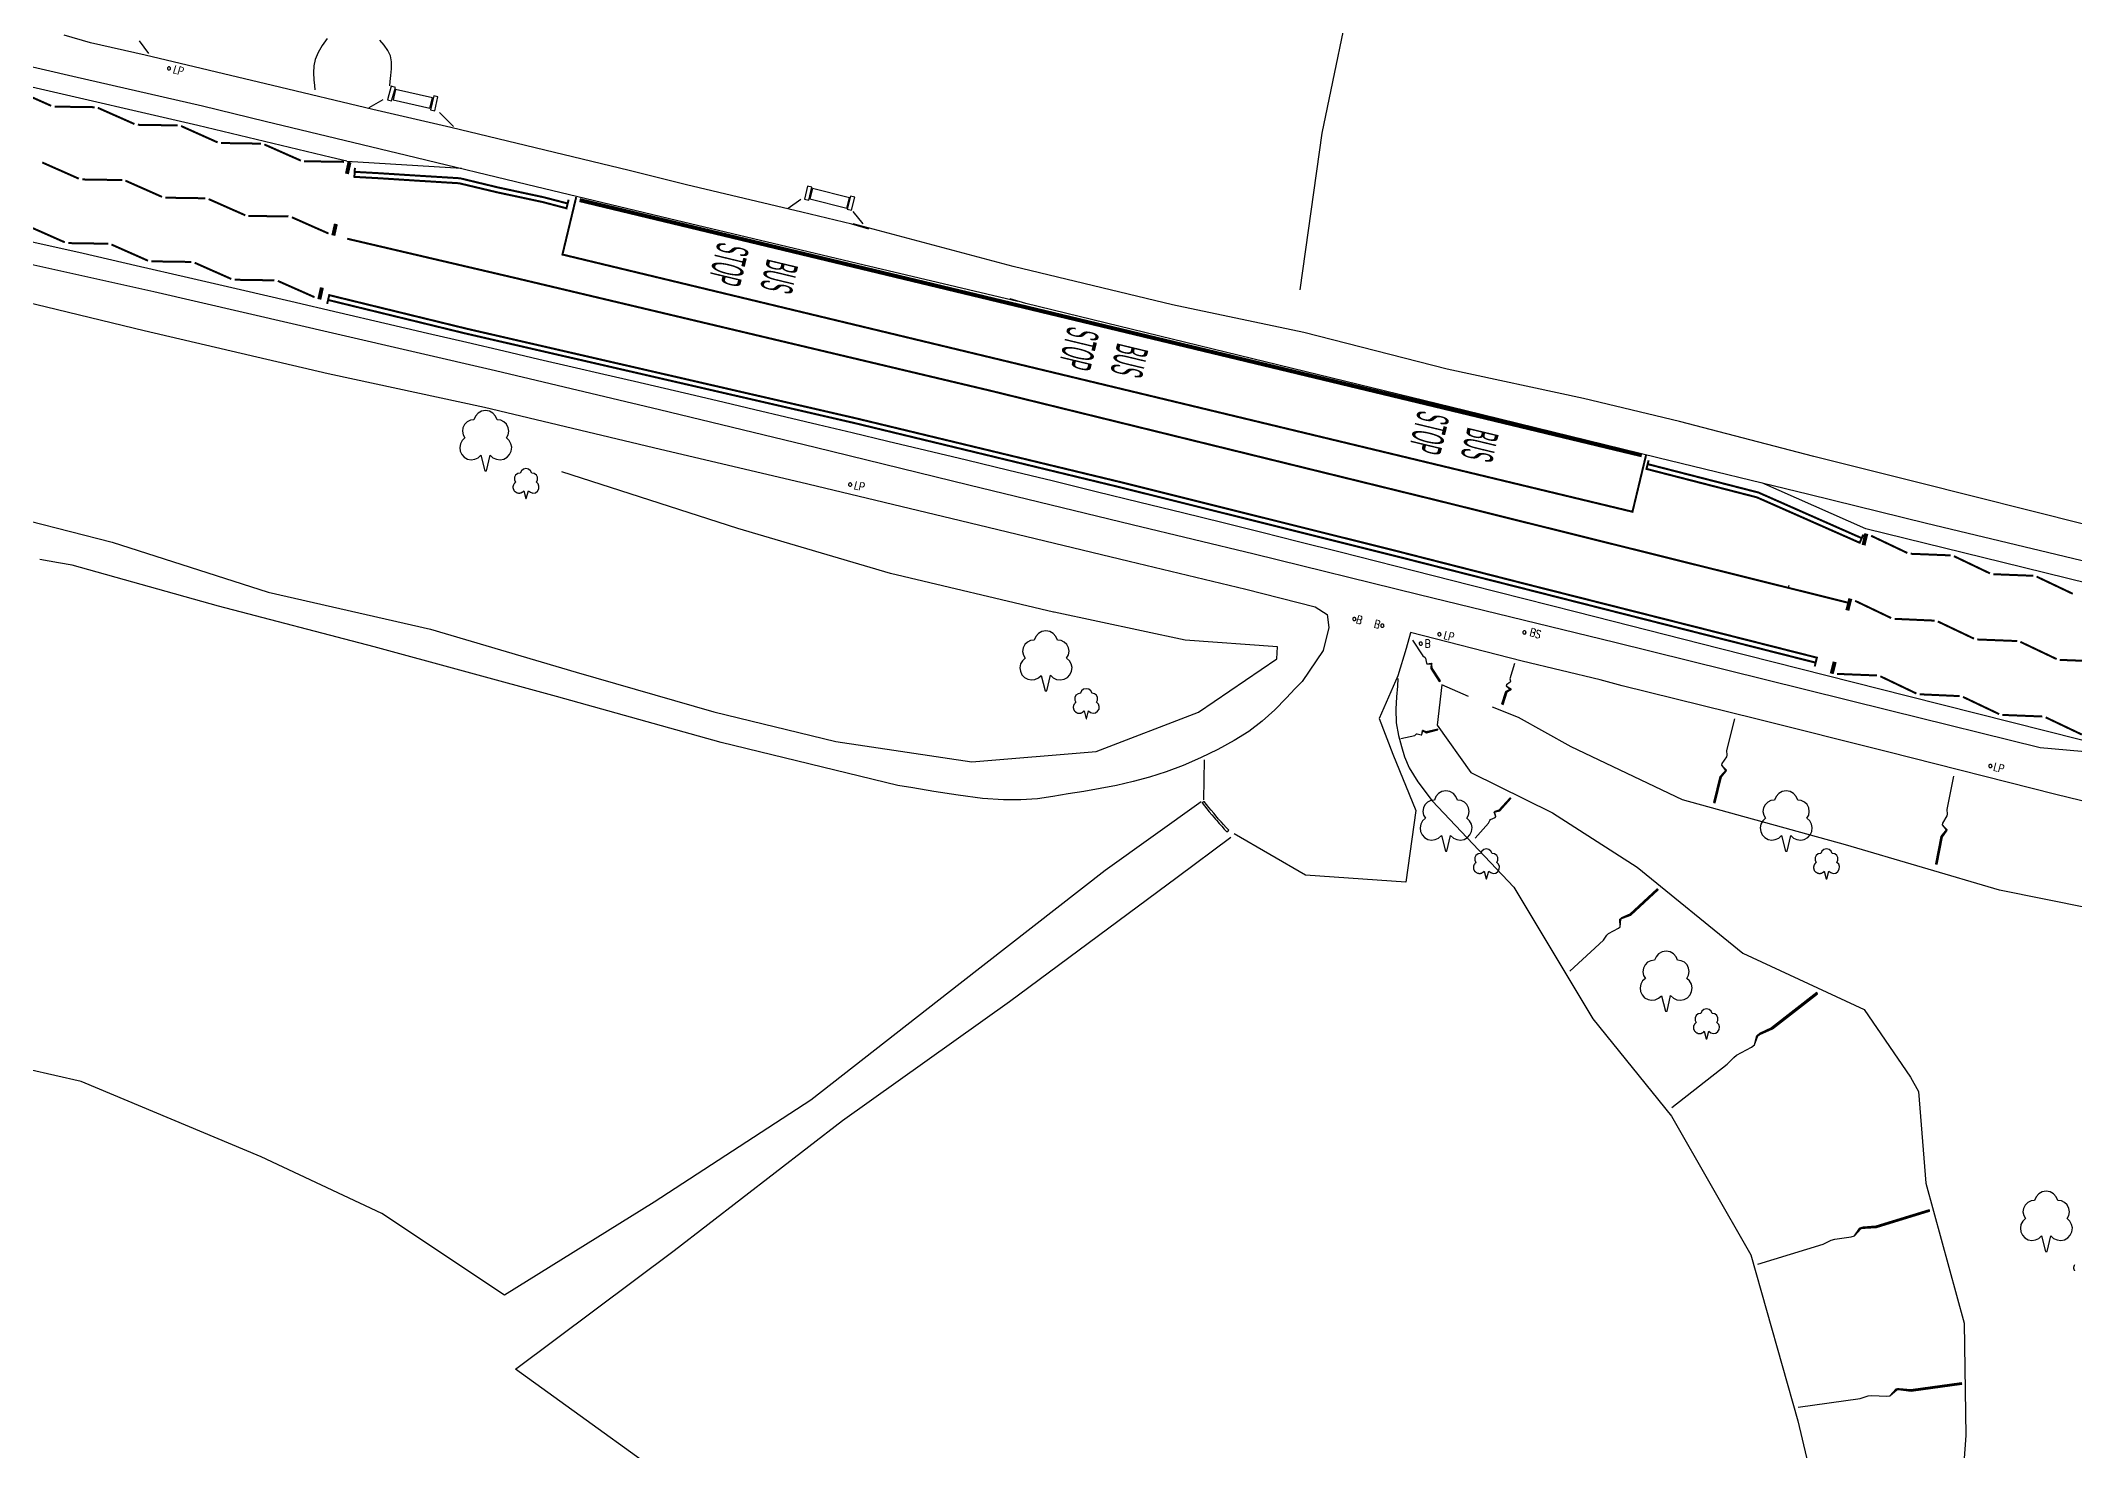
# Model space of a CAD drawing. Extents: x 427500 to 429848, y 434500 to 436505.
# Drawn here: x 429103.9 to 429205.6, y 435414.5 to 435484.9 of the extents above; entities that cross this region are included whole.
import ezdxf
from ezdxf.enums import TextEntityAlignment as Align

# ---------------------------------------------------------------- set-up
doc = ezdxf.new("R2010")
doc.units = 0
for name, pattern in [('1004', [6, 4, -2]), ('10181', [100, 100, 0]), ('1025', [2, 1, -1]), ('10251', [100, 100, 0]), ('KLZigZag', [100, 100, 0]), ('Zig Zag Blip', [100, 100, 0])]:
    doc.linetypes.add(name, pattern=pattern)
doc.layers.get('0').update_dxf_attribs({"color": 222})
for name, color, linetype in [('KTS_LINES', 7, 'Continuous'), ('KTS_LINES_YEL', 40, 'Continuous'), ('LPTIP_Ex_Base', 8, 'Continuous'), ('PRO-MARKINGS', 7, 'Continuous'), ('PROPOSED', 1, 'Continuous')]:
    doc.layers.add(name, color=color, linetype=linetype)
doc.layers.add('KTS_LINES_BLK', color=7, linetype='Continuous', true_color=0x000000)
doc.styles.get("Standard").update_dxf_attribs({"font": 'romans.shx'})
doc.styles.add('Yellow 1.6m Text Normal', font='RDMARKP.shx', dxfattribs={"height": 1.6})

# ---------------------------------------------------------------- blocks, each defined once
blk = doc.blocks.new('CIRCL')
at = {"color": 0, "linetype": 'ByBlock', "flags": 128}
for points in [[(0.5, 0), (0.475, 0.154), (0.404, 0.293), (0.293, 0.404), (0.154, 0.475), (0, 0.5), (-0.154, 0.475), (-0.293, 0.404), (-0.404, 0.293), (-0.475, 0.154), (-0.5, 0), (-0.475, -0.154), (-0.404, -0.293), (-0.293, -0.404), (-0.154, -0.475), (0, -0.5), (0.154, -0.475), (0.293, -0.404), (0.404, -0.293), (0.475, -0.154)], [(0.5, 0), (0.475, -0.154)]]:
    blk.add_lwpolyline(points, dxfattribs=at)
blk = doc.blocks.new('MH_BANK_L')
at = {"color": 0, "linetype": 'ByBlock', "flags": 128}
for points in [[(-0.19, 0.02005), (-0.5, 0.02005)], [(-0.5, 0.02005), (-0.5, 0.00005)], [(-0.5, 0.01905), (-0.19, 0.01905)], [(-0.5, 0.01795), (-0.19, 0.01795)], [(-0.5, 0.01695), (-0.19, 0.01695)], [(-0.5, 0.01595), (-0.19, 0.01595)], [(-0.5, 0.01495), (-0.19, 0.01495)], [(-0.5, 0.01395), (-0.19, 0.01395)], [(-0.5, 0.01305), (-0.19, 0.01305)], [(-0.5, 0.01205), (-0.19, 0.01205)], [(-0.5, 0.01105), (-0.19, 0.01105)], [(-0.5, 0.01005), (-0.19, 0.01005)], [(-0.5, 0.00905), (-0.19, 0.00905)], [(-0.5, 0.00805), (-0.19, 0.00805)], [(-0.5, 0.00695), (-0.19, 0.00695)], [(-0.5, 0.00595), (-0.19, 0.00595)], [(-0.5, 0.00495), (-0.19, 0.00495)], [(-0.5, 0.00405), (-0.19, 0.00405)], [(-0.5, 0.00295), (-0.19, 0.00295)], [(-0.5, 0.00195), (-0.19, 0.00195)], [(-0.5, 0.00105), (-0.19, 0.00105)], [(-0.5, 0.00005), (-0.19, 0.00005)], [(-0.19, 0.00005), (-0.19, 0.02005)], [(-0.1, -0.04005), (-0.19, 0.02005)], [(-0.19, 0.01905), (-0.101, -0.03995)], [(-0.19, 0.01795), (-0.102, -0.04005)], [(-0.19, 0.01695), (-0.1031, -0.03995)], [(-0.19, 0.01595), (-0.1042, -0.04005)], [(-0.19, 0.01495), (-0.1052, -0.03995)], [(-0.19, 0.01395), (-0.1062, -0.03995)], [(-0.19, 0.01305), (-0.1072, -0.03995)], [(-0.19, 0.01205), (-0.108, -0.03995)], [(-0.19, 0.01105), (-0.109, -0.03995)], [(-0.19, 0.01005), (-0.11, -0.04005)], [(-0.19, 0.00905), (-0.1112, -0.03995)], [(-0.19, 0.00805), (-0.19, 0.00695)], [(-0.19, 0.00805), (-0.1124, -0.04005)], [(-0.19, 0.00695), (-0.1135, -0.03995)], [(-0.19, 0.00595), (-0.1144, -0.03995)], [(-0.19, 0.00495), (-0.1154, -0.03995)], [(-0.19, 0.00405), (-0.1163, -0.03995)], [(-0.19, 0.00295), (-0.1173, -0.03995)], [(-0.19, 0.00195), (-0.1183, -0.03995)], [(-0.19, 0.00105), (-0.1191, -0.04005)], [(-0.19, 0.00005), (-0.12, -0.04005)], [(-0.0601, 0.04005), (-0.11, -0.04005)], [(-0.0601, 0.04005), (-0.109, -0.03995)], [(-0.0601, 0.04005), (-0.108, -0.03995)], [(-0.0601, 0.04005), (-0.1072, -0.03995)], [(-0.0601, 0.04005), (-0.1062, -0.03995)], [(-0.0601, 0.04005), (-0.1058, -0.03085)], [(-0.0601, 0.04005), (-0.1055, -0.03155)], [(-0.0601, 0.04005), (-0.1052, -0.03995)], [(-0.0601, 0.04005), (-0.1042, -0.04005)], [(-0.0601, 0.04005), (-0.1031, -0.03995)], [(-0.0601, 0.04005), (-0.102, -0.04005)], [(-0.0601, 0.04005), (-0.101, -0.03995)], [(-0.0601, 0.04005), (-0.1, -0.04005)], [(-0.0601, 0.04005), (-0.1, -0.04005)], [(-0.04, 0.04005), (-0.0601, 0.04005)], [(0.05, 0.00005), (-0.04, 0.04005)], [(0.07, 0.00005), (0.05, 0.00005)], [(0.12, 0.02005), (0.07, 0.00005)], [(0.5, 0.02005), (0.12, 0.02005)], [(-0.1, -0.04005), (-0.12, -0.04005)], [(-0.1058, -0.03085), (-0.1137, -0.03085)], [(-0.1055, -0.03155), (-0.1127, -0.03155)], [(-0.1059, -0.03225), (-0.1116, -0.03225)], [(-0.1065, -0.03295), (-0.1105, -0.03295)], [(-0.107, -0.03375), (-0.1094, -0.03375)], [(-0.1075, -0.03445), (-0.1083, -0.03445)], [(-0.1055, -0.03155), (-0.1077, -0.03485)]]:
    blk.add_lwpolyline(points, dxfattribs=at)

msp = doc.modelspace()

# ---------------------------------------------------------------- linework, layer by layer
at = {"layer": 'KTS_LINES', "linetype": 'KLZigZag', "const_width": 0.1, "flags": 128}
for points in [[(429102.62, 435482.5), (429104.45, 435481.69)], [(429104.62, 435481.65), (429106.62, 435481.62)], [(429106.78, 435481.59), (429108.61, 435480.78)], [(429108.78, 435480.74), (429110.77, 435480.71)], [(429110.94, 435480.68), (429112.77, 435479.86)], [(429112.93, 435479.83), (429114.93, 435479.8)], [(429115.1, 435479.76), (429116.93, 435478.95)], [(429104, 435478.86), (429105.83, 435478.05)], [(429117.09, 435478.92), (429119.09, 435478.89)], [(429106, 435478.01), (429108, 435477.98)], [(429108.16, 435477.95), (429109.99, 435477.14)], [(429110.16, 435477.1), (429112.15, 435477.07)], [(429112.32, 435477.03), (429114.15, 435476.22)], [(429103.3, 435475.68), (429105.13, 435474.87)], [(429114.31, 435476.19), (429116.31, 435476.16)], [(429116.48, 435476.12), (429118.31, 435475.31)], [(429105.3, 435474.83), (429107.3, 435474.8)], [(429107.46, 435474.76), (429109.29, 435473.95)], [(429109.46, 435473.92), (429111.46, 435473.89)], [(429111.62, 435473.85), (429113.45, 435473.04)], [(429113.62, 435473), (429115.61, 435472.97)], [(429115.78, 435472.94), (429117.61, 435472.13)], [(429197.22, 435459.35), (429195.41, 435460.21)], [(429199.38, 435459.23), (429197.39, 435459.31)], [(429201.35, 435458.33), (429199.55, 435459.19)], [(429203.52, 435458.21), (429201.52, 435458.29)], [(429205.49, 435457.31), (429203.68, 435458.17)], [(429196.41, 435456.1), (429194.61, 435456.96)], [(429198.58, 435455.97), (429196.58, 435456.06)], [(429200.55, 435455.07), (429198.74, 435455.93)], [(429202.71, 435454.95), (429200.71, 435455.03)], [(429204.68, 435454.05), (429202.87, 435454.91)], [(429206.84, 435453.93), (429204.84, 435454.01)], [(429195.7, 435453.23), (429193.71, 435453.31)], [(429197.67, 435452.33), (429195.87, 435453.19)], [(429199.84, 435452.2), (429197.84, 435452.29)], [(429201.81, 435451.3), (429200, 435452.16)], [(429203.97, 435451.18), (429201.97, 435451.26)], [(429205.94, 435450.28), (429204.13, 435451.14)]]:
    msp.add_lwpolyline(points, dxfattribs=at)
at = {"layer": 'KTS_LINES', "linetype": 'Zig Zag Blip', "const_width": 0.2, "flags": 128}
for points in [[(429118.55, 435475.21), (429118.68, 435475.79)], [(429117.85, 435472.02), (429117.98, 435472.61)], [(429195.17, 435460.32), (429195.03, 435459.74)], [(429194.37, 435457.07), (429194.22, 435456.48)], [(429193.44, 435453.32), (429193.59, 435453.91)]]:
    msp.add_lwpolyline(points, dxfattribs=at)
at = {"layer": 'KTS_LINES_BLK', "linetype": 'Zig Zag Blip', "const_width": 0.2, "flags": 128}
msp.add_lwpolyline([(429119.36, 435478.88), (429119.23, 435478.29)], dxfattribs=at)
at = {"layer": 'KTS_LINES_YEL', "linetype": '10181', "const_width": 0.1, "flags": 128}
for points in [[(429119.63, 435478.59), (429119.6, 435478.09)], [(429130.26, 435476.81), (429129.07, 435477.12), (429126.79, 435477.61), (429124.88, 435478.07), (429122.75, 435478.2), (429120.88, 435478.32), (429119.62, 435478.39)], [(429130.2, 435476.57), (429129.02, 435476.88), (429126.73, 435477.37), (429124.84, 435477.82), (429122.73, 435477.95), (429120.86, 435478.07), (429119.6, 435478.14)], [(429130.31, 435477), (429130.19, 435476.52)], [(429118.24, 435471.79), (429118.36, 435472.28)], [(429118.29, 435471.99), (429125.14, 435470.32), (429144.6, 435465.84), (429157.88, 435462.63), (429171.74, 435459.17), (429178.17, 435457.54), (429187.94, 435455.06), (429192.64, 435453.87)], [(429118.35, 435472.23), (429125.19, 435470.56), (429144.66, 435466.08), (429157.94, 435462.88), (429171.8, 435459.42), (429178.23, 435457.78), (429188, 435455.31), (429192.7, 435454.12)], [(429184.29, 435463.98), (429184.17, 435463.5)], [(429194.84, 435459.86), (429189.7, 435462.13), (429184.18, 435463.55)], [(429194.94, 435460.09), (429189.78, 435462.37), (429184.24, 435463.79)], [(429195.02, 435460.27), (429194.82, 435459.82)], [(429192.59, 435453.68), (429192.71, 435454.17)]]:
    msp.add_lwpolyline(points, dxfattribs=at)
at = {"layer": 'KTS_LINES_YEL', "linetype": '1025', "const_width": 0.1, "flags": 128}
for points in [[(429130.69, 435477.13), (429129.99, 435474.21)], [(429183.48, 435461.41), (429130, 435474.26)], [(429184.17, 435464.28), (429183.47, 435461.36)]]:
    msp.add_lwpolyline(points, dxfattribs=at)
at = {"layer": 'KTS_LINES_YEL', "linetype": '10251', "const_width": 0.2, "flags": 128}
msp.add_lwpolyline([(429183.95, 435464.23), (429130.86, 435476.98)], dxfattribs=at)
at = {"layer": 'LPTIP_Ex_Base', "color": 251, "true_color": 0x636466, "flags": 128}
for points in [[(429166.88, 435472.5), (429167.98, 435480.33), (429169.65, 435488.43), (429171.1, 435494.04), (429172.58, 435500.95), (429171.68, 435503.2)], [(429145.32, 435475.52), (429144.46, 435475.78), (429141.97, 435476.37), (429136.21, 435477.74), (429133.33, 435478.45), (429124.43, 435480.61), (429120.52, 435481.5), (429115.51, 435482.7), (429109.14, 435484.22), (429106.41, 435484.84), (429105.09, 435485.22)], [(429108.84, 435484.93), (429109.32, 435484.3)], [(429118.24, 435485.06), (429118, 435484.71), (429117.8, 435484.35), (429117.65, 435484.01), (429117.57, 435483.68), (429117.56, 435483.33), (429117.58, 435482.99), (429117.61, 435482.7), (429117.62, 435482.49)], [(429121.37, 435482.69), (429121.39, 435482.9), (429121.43, 435483.2), (429121.46, 435483.54), (429121.46, 435483.89), (429121.4, 435484.19), (429121.28, 435484.46), (429121.1, 435484.72), (429120.88, 435484.97)], [(429100.5, 435484.33), (429101.42, 435484.12), (429105.53, 435483.17), (429112.01, 435481.69), (429115.14, 435480.93), (429122.21, 435479.23), (429128.69, 435477.66), (429135.7, 435475.98), (429144.73, 435473.83), (429152.77, 435471.93)], [(429120.34, 435481.6), (429121.04, 435482.01)], [(429124.55, 435480.66), (429123.86, 435481.36)], [(429141.28, 435476.57), (429141.92, 435477.03)], [(429144.51, 435476.41), (429145.02, 435475.79)], [(429206.16, 435460.76), (429197.68, 435462.88), (429192.55, 435464.17), (429185.84, 435465.92), (429181.03, 435467.06), (429174.22, 435468.54), (429167.05, 435470.37), (429160.49, 435471.75), (429152.53, 435473.66), (429144.53, 435475.8)], [(429099.46, 435474.7), (429099.94, 435474.59), (429101.94, 435474.11), (429109.58, 435472.41), (429118.72, 435470.3), (429126.65, 435468.47), (429134.86, 435466.52), (429142.64, 435464.63), (429150.31, 435462.76), (429158.48, 435460.78), (429164.57, 435459.31), (429172.82, 435457.27), (429182.6, 435454.89), (429190.06, 435453.04), (429196.31, 435451.49), (429203.85, 435449.63), (429209.31, 435449.15), (429211.5, 435448.6), (429212.42, 435448.37)], [(429099.32, 435472.83), (429109.09, 435470.47), (429118.3, 435468.32), (429126.11, 435466.63), (429134.56, 435464.62), (429142.27, 435462.81), (429149.9, 435460.98), (429158.32, 435458.94), (429164.16, 435457.54), (429167.63, 435456.66)], [(429214.48, 435456.86), (429213.59, 435457.08), (429211.11, 435457.68), (429206.3, 435458.87), (429198.17, 435460.82), (429192.3, 435462.27), (429184.75, 435464.11), (429175.1, 435466.47), (429153.16, 435471.82), (429152.38, 435472.04)], [(429103.34, 435460.95), (429107.5, 435459.89), (429115.29, 435457.39), (429123.41, 435455.55), (429130.69, 435453.4), (429137.56, 435451.41), (429143.67, 435449.94), (429150.46, 435448.91), (429156.68, 435449.43), (429161.79, 435451.4), (429165.71, 435454.06), (429165.74, 435454.66), (429161.13, 435455), (429154.58, 435456.39), (429154.55, 435456.4), (429146.39, 435458.33), (429138.76, 435460.57), (429138.76, 435460.58), (429129.97, 435463.41)], [(429167.63, 435456.66), (429168.22, 435456.27), (429168.31, 435455.63), (429168.03, 435454.47), (429166.97, 435452.93), (429166.63, 435452.58), (429166.17, 435452.09), (429165.6, 435451.52), (429164.97, 435450.94), (429164.3, 435450.43), (429163.57, 435449.98), (429162.75, 435449.54), (429161.89, 435449.12), (429161.02, 435448.74), (429160.17, 435448.42), (429159.34, 435448.15), (429158.52, 435447.93), (429157.7, 435447.74), (429156.88, 435447.59), (429156.06, 435447.44), (429155.27, 435447.31), (429154.51, 435447.18), (429153.74, 435447.07), (429152.92, 435447.01), (429152.04, 435447.01), (429150.99, 435447.09), (429149.78, 435447.25), (429148.57, 435447.44), (429147.51, 435447.62), (429146.76, 435447.74), (429137.94, 435449.89), (429129.7, 435452.18), (429120.59, 435454.66), (429112.81, 435456.69), (429105.5, 435458.74), (429104.82, 435458.86), (429103.89, 435459.03)], [(429191.29, 435457.73), (429191.26, 435457.63), (429191.26, 435457.63)], [(429223.95, 435439.7), (429223.64, 435442.13), (429223.32, 435442.69), (429220.86, 435443.25), (429210.88, 435445.77), (429204.64, 435447.29), (429196.22, 435449.41), (429189.65, 435451.06), (429182.97, 435452.72), (429181.86, 435453.01), (429177.97, 435453.95), (429172.39, 435455.37), (429172.38, 435455.36), (429172.17, 435454.58), (429171.75, 435453.21), (429170.82, 435451.08), (429171.5, 435449.3), (429172.66, 435446.49), (429172.16, 435442.91), (429167.14, 435443.25), (429163.57, 435445.32)], [(429171.76, 435453.08), (429171.74, 435452.7), (429171.69, 435452.16), (429171.65, 435451.54), (429171.67, 435450.87), (429171.78, 435450.23), (429171.93, 435449.68), (429172.08, 435449.17), (429172.32, 435448.61), (429172.76, 435447.91), (429173.47, 435446.97), (429177.55, 435442.65), (429181.5, 435436.08), (429185.44, 435431.22), (429189.39, 435424.29), (429191.75, 435416), (429193.55, 435408.39), (429194.34, 435401.23), (429194.93, 435394.04), (429193.54, 435386.74), (429190.79, 435378.3)], [(429175.28, 435452.18), (429173.96, 435452.76), (429173.72, 435450.74), (429175.4, 435448.39), (429179.48, 435446.37), (429183.71, 435443.66), (429189, 435439.36), (429195.06, 435436.55), (429197.38, 435433.17), (429197.77, 435432.44), (429198.14, 435427.86), (429200.06, 435420.87), (429200.14, 435415.26), (429199.63, 435408.22)], [(429205.92, 435410.43), (429208.55, 435418.47), (429212.74, 435425.96), (429214.55, 435429.9), (429215.93, 435433.7), (429218.94, 435438.76), (429216.29, 435440.5), (429210.67, 435440.72), (429201.83, 435442.51), (429194.13, 435444.77), (429185.99, 435447.02), (429180.42, 435449.67), (429177.79, 435451.13), (429176.48, 435451.64)], [(429162.07, 435449.02), (429162.05, 435447.01)], [(429161.92, 435446.91), (429157.12, 435443.48), (429149.88, 435437.84), (429142.42, 435432.01), (429134.58, 435426.92), (429127.1, 435422.27), (429120.97, 435426.35), (429114.95, 435429.19), (429105.95, 435432.95), (429098.04, 435434.74), (429095.01, 435441.15), (429092.14, 435447.31), (429091.37, 435448.73), (429090.11, 435448.04), (429091.42, 435444.12), (429093.55, 435440.78), (429096.37, 435435.62), (429090.41, 435433.2), (429085.88, 435428.09), (429084.34, 435417.94), (429082.62, 435406.03)], [(429137.53, 435411.45), (429127.65, 435418.57), (429135.59, 435424.5), (429144, 435431), (429152.35, 435436.95), (429160.72, 435443.15), (429163.41, 435445.16)]]:
    msp.add_lwpolyline(points, dxfattribs=at)
for points in [[(429121.25, 435481.99), (429121.46, 435481.93), (429121.65, 435482.61), (429121.44, 435482.67)], [(429123.38, 435481.57), (429123.5, 435482.08), (429121.66, 435482.51), (429121.54, 435481.99)], [(429123.78, 435482.14), (429123.57, 435482.19), (429123.41, 435481.49), (429123.63, 435481.44)], [(429142.1, 435477.03), (429142.32, 435476.98), (429142.47, 435477.62), (429142.25, 435477.67)], [(429144.22, 435476.58), (429144.35, 435477.1), (429142.5, 435477.56), (429142.37, 435477.04)], [(429144.61, 435477.12), (429144.4, 435477.17), (429144.23, 435476.52), (429144.45, 435476.47)], [(429161.98, 435446.87), (429162.1, 435446.72), (429162.21, 435446.57), (429162.33, 435446.42), (429162.45, 435446.27), (429162.58, 435446.13), (429162.64, 435446.05), (429162.7, 435445.98), (429162.83, 435445.84), (429162.95, 435445.7), (429163.08, 435445.56), (429163.21, 435445.42), (429163.3, 435445.5), (429163.17, 435445.64), (429163.04, 435445.78), (429162.92, 435445.92), (429162.79, 435446.06), (429162.73, 435446.13), (429162.67, 435446.21), (429162.55, 435446.35), (429162.43, 435446.5), (429162.31, 435446.64), (429162.19, 435446.79), (429162.07, 435446.94)]]:
    msp.add_lwpolyline(points, close=True, dxfattribs=at)
at = {"layer": 'LPTIP_Ex_Base', "color": 251, "true_color": 0x636466}
for points in [[(429125.13, 435465.1), (429124.99, 435464.97), (429124.9, 435464.81), (429124.87, 435464.62), (429124.89, 435464.44), (429124.97, 435464.27), (429125.09, 435464.13), (429125.26, 435464.04), (429125.44, 435464.01), (429125.62, 435464.03), (429125.79, 435464.11), (429125.93, 435464.23), (429125.93, 435464.23), (429126.13, 435463.46), (429126.21, 435463.46), (429126.39, 435464.24), (429126.39, 435464.24), (429126.53, 435464.11), (429126.7, 435464.03), (429126.89, 435464.01), (429127.07, 435464.04), (429127.24, 435464.13), (429127.36, 435464.27), (429127.44, 435464.44), (429127.47, 435464.63), (429127.43, 435464.81), (429127.34, 435464.97), (429127.2, 435465.1), (429127.29, 435465.26), (429127.32, 435465.44), (429127.29, 435465.61), (429127.21, 435465.78), (429127.08, 435465.9), (429126.92, 435465.98), (429126.74, 435466), (429126.74, 435466), (429126.66, 435466.18), (429126.53, 435466.33), (429126.36, 435466.43), (429126.16, 435466.46), (429125.96, 435466.43), (429125.79, 435466.33), (429125.66, 435466.18), (429125.58, 435466), (429125.4, 435465.98), (429125.24, 435465.9), (429125.11, 435465.77), (429125.03, 435465.61), (429125, 435465.43), (429125.04, 435465.25), (429125.13, 435465.1)], [(429127.66, 435462.89), (429127.65, 435462.88), (429127.63, 435462.86), (429127.62, 435462.85), (429127.61, 435462.84), (429127.6, 435462.82), (429127.59, 435462.81), (429127.58, 435462.79), (429127.57, 435462.78), (429127.56, 435462.76), (429127.55, 435462.74), (429127.54, 435462.72), (429127.54, 435462.71), (429127.54, 435462.69), (429127.53, 435462.67), (429127.53, 435462.65), (429127.53, 435462.63), (429127.53, 435462.61), (429127.54, 435462.59), (429127.54, 435462.58), (429127.54, 435462.56), (429127.55, 435462.54), (429127.56, 435462.52), (429127.57, 435462.51), (429127.57, 435462.49), (429127.58, 435462.47), (429127.59, 435462.46), (429127.61, 435462.44), (429127.62, 435462.43), (429127.63, 435462.42), (429127.65, 435462.41), (429127.66, 435462.4), (429127.68, 435462.39), (429127.69, 435462.38), (429127.71, 435462.37), (429127.73, 435462.36), (429127.75, 435462.35), (429127.76, 435462.35), (429127.78, 435462.35), (429127.8, 435462.34), (429127.82, 435462.34), (429127.84, 435462.34), (429127.86, 435462.34), (429127.88, 435462.34), (429127.89, 435462.35), (429127.91, 435462.35), (429127.93, 435462.36), (429127.95, 435462.36), (429127.96, 435462.37), (429127.98, 435462.38), (429128, 435462.39), (429128.01, 435462.4), (429128.03, 435462.41), (429128.04, 435462.43), (429128.05, 435462.44), (429128.07, 435462.46), (429128.07, 435462.46), (429128.17, 435462.07), (429128.19, 435462.07), (429128.3, 435462.46), (429128.3, 435462.46), (429128.4, 435462.38), (429128.52, 435462.34), (429128.65, 435462.36), (429128.75, 435462.44), (429128.82, 435462.55), (429128.83, 435462.68), (429128.79, 435462.8), (429128.7, 435462.89), (429128.75, 435463), (429128.75, 435463.13), (429128.7, 435463.24), (429128.59, 435463.32), (429128.47, 435463.34), (429128.41, 435463.46), (429128.31, 435463.54), (429128.18, 435463.57), (429128.05, 435463.54), (429127.95, 435463.46), (429127.89, 435463.34), (429127.77, 435463.32), (429127.66, 435463.24), (429127.61, 435463.13), (429127.61, 435463), (429127.66, 435462.89)], [(429153.13, 435454.1), (429152.99, 435453.97), (429152.9, 435453.81), (429152.87, 435453.62), (429152.89, 435453.44), (429152.97, 435453.27), (429153.09, 435453.13), (429153.26, 435453.04), (429153.44, 435453.01), (429153.62, 435453.03), (429153.79, 435453.11), (429153.93, 435453.23), (429153.93, 435453.23), (429154.13, 435452.46), (429154.21, 435452.46), (429154.39, 435453.24), (429154.39, 435453.24), (429154.53, 435453.11), (429154.7, 435453.03), (429154.89, 435453.01), (429155.07, 435453.04), (429155.24, 435453.13), (429155.36, 435453.27), (429155.44, 435453.44), (429155.47, 435453.63), (429155.43, 435453.81), (429155.34, 435453.97), (429155.2, 435454.1), (429155.29, 435454.26), (429155.32, 435454.44), (429155.29, 435454.61), (429155.21, 435454.78), (429155.08, 435454.9), (429154.92, 435454.98), (429154.74, 435455), (429154.74, 435455), (429154.66, 435455.18), (429154.53, 435455.33), (429154.36, 435455.43), (429154.16, 435455.46), (429153.96, 435455.43), (429153.79, 435455.33), (429153.66, 435455.18), (429153.58, 435455), (429153.4, 435454.98), (429153.24, 435454.9), (429153.11, 435454.77), (429153.03, 435454.61), (429153, 435454.43), (429153.04, 435454.25), (429153.13, 435454.1)], [(429155.66, 435451.89), (429155.65, 435451.88), (429155.63, 435451.86), (429155.62, 435451.85), (429155.61, 435451.84), (429155.6, 435451.82), (429155.59, 435451.81), (429155.58, 435451.79), (429155.57, 435451.78), (429155.56, 435451.76), (429155.55, 435451.74), (429155.54, 435451.72), (429155.54, 435451.71), (429155.54, 435451.69), (429155.53, 435451.67), (429155.53, 435451.65), (429155.53, 435451.63), (429155.53, 435451.61), (429155.54, 435451.59), (429155.54, 435451.58), (429155.54, 435451.56), (429155.55, 435451.54), (429155.56, 435451.52), (429155.57, 435451.51), (429155.57, 435451.49), (429155.58, 435451.47), (429155.59, 435451.46), (429155.61, 435451.44), (429155.62, 435451.43), (429155.63, 435451.42), (429155.65, 435451.41), (429155.66, 435451.4), (429155.68, 435451.39), (429155.69, 435451.38), (429155.71, 435451.37), (429155.73, 435451.36), (429155.75, 435451.35), (429155.76, 435451.35), (429155.78, 435451.35), (429155.8, 435451.34), (429155.82, 435451.34), (429155.84, 435451.34), (429155.86, 435451.34), (429155.88, 435451.34), (429155.89, 435451.35), (429155.91, 435451.35), (429155.93, 435451.36), (429155.95, 435451.36), (429155.96, 435451.37), (429155.98, 435451.38), (429156, 435451.39), (429156.01, 435451.4), (429156.03, 435451.41), (429156.04, 435451.43), (429156.05, 435451.44), (429156.07, 435451.46), (429156.07, 435451.46), (429156.17, 435451.07), (429156.19, 435451.07), (429156.3, 435451.46), (429156.3, 435451.46), (429156.4, 435451.38), (429156.52, 435451.34), (429156.65, 435451.36), (429156.75, 435451.44), (429156.82, 435451.55), (429156.83, 435451.68), (429156.79, 435451.8), (429156.7, 435451.89), (429156.75, 435452), (429156.75, 435452.13), (429156.7, 435452.24), (429156.59, 435452.32), (429156.47, 435452.34), (429156.41, 435452.46), (429156.31, 435452.54), (429156.18, 435452.57), (429156.05, 435452.54), (429155.95, 435452.46), (429155.89, 435452.34), (429155.77, 435452.32), (429155.66, 435452.24), (429155.61, 435452.13), (429155.61, 435452), (429155.66, 435451.89)], [(429173.13, 435446.1), (429172.99, 435445.97), (429172.9, 435445.81), (429172.87, 435445.62), (429172.89, 435445.44), (429172.97, 435445.27), (429173.09, 435445.13), (429173.26, 435445.04), (429173.44, 435445.01), (429173.62, 435445.03), (429173.79, 435445.11), (429173.93, 435445.23), (429173.93, 435445.23), (429174.13, 435444.46), (429174.21, 435444.46), (429174.39, 435445.24), (429174.39, 435445.24), (429174.53, 435445.11), (429174.7, 435445.03), (429174.89, 435445.01), (429175.07, 435445.04), (429175.24, 435445.13), (429175.36, 435445.27), (429175.44, 435445.44), (429175.47, 435445.63), (429175.43, 435445.81), (429175.34, 435445.97), (429175.2, 435446.1), (429175.29, 435446.26), (429175.32, 435446.44), (429175.29, 435446.61), (429175.21, 435446.78), (429175.08, 435446.9), (429174.92, 435446.98), (429174.74, 435447), (429174.74, 435447), (429174.66, 435447.18), (429174.53, 435447.33), (429174.36, 435447.43), (429174.16, 435447.46), (429173.96, 435447.43), (429173.79, 435447.33), (429173.66, 435447.18), (429173.58, 435447), (429173.4, 435446.98), (429173.24, 435446.9), (429173.11, 435446.77), (429173.03, 435446.61), (429173, 435446.43), (429173.04, 435446.25), (429173.13, 435446.1)], [(429190.13, 435446.1), (429189.99, 435445.97), (429189.9, 435445.81), (429189.87, 435445.62), (429189.89, 435445.44), (429189.97, 435445.27), (429190.09, 435445.13), (429190.26, 435445.04), (429190.44, 435445.01), (429190.62, 435445.03), (429190.79, 435445.11), (429190.93, 435445.23), (429190.93, 435445.23), (429191.13, 435444.46), (429191.21, 435444.46), (429191.39, 435445.24), (429191.39, 435445.24), (429191.53, 435445.11), (429191.7, 435445.03), (429191.89, 435445.01), (429192.07, 435445.04), (429192.24, 435445.13), (429192.36, 435445.27), (429192.44, 435445.44), (429192.47, 435445.63), (429192.43, 435445.81), (429192.34, 435445.97), (429192.2, 435446.1), (429192.29, 435446.26), (429192.32, 435446.44), (429192.29, 435446.61), (429192.21, 435446.78), (429192.08, 435446.9), (429191.92, 435446.98), (429191.74, 435447), (429191.74, 435447), (429191.66, 435447.18), (429191.53, 435447.33), (429191.36, 435447.43), (429191.16, 435447.46), (429190.96, 435447.43), (429190.79, 435447.33), (429190.66, 435447.18), (429190.58, 435447), (429190.4, 435446.98), (429190.24, 435446.9), (429190.11, 435446.77), (429190.03, 435446.61), (429190, 435446.43), (429190.04, 435446.25), (429190.13, 435446.1)], [(429175.66, 435443.89), (429175.65, 435443.88), (429175.63, 435443.86), (429175.62, 435443.85), (429175.61, 435443.84), (429175.6, 435443.82), (429175.59, 435443.81), (429175.58, 435443.79), (429175.57, 435443.78), (429175.56, 435443.76), (429175.55, 435443.74), (429175.54, 435443.72), (429175.54, 435443.71), (429175.54, 435443.69), (429175.53, 435443.67), (429175.53, 435443.65), (429175.53, 435443.63), (429175.53, 435443.61), (429175.54, 435443.59), (429175.54, 435443.58), (429175.54, 435443.56), (429175.55, 435443.54), (429175.56, 435443.52), (429175.57, 435443.51), (429175.57, 435443.49), (429175.58, 435443.47), (429175.59, 435443.46), (429175.61, 435443.44), (429175.62, 435443.43), (429175.63, 435443.42), (429175.65, 435443.41), (429175.66, 435443.4), (429175.68, 435443.39), (429175.69, 435443.38), (429175.71, 435443.37), (429175.73, 435443.36), (429175.75, 435443.35), (429175.76, 435443.35), (429175.78, 435443.35), (429175.8, 435443.34), (429175.82, 435443.34), (429175.84, 435443.34), (429175.86, 435443.34), (429175.88, 435443.34), (429175.89, 435443.35), (429175.91, 435443.35), (429175.93, 435443.36), (429175.95, 435443.36), (429175.96, 435443.37), (429175.98, 435443.38), (429176, 435443.39), (429176.01, 435443.4), (429176.03, 435443.41), (429176.04, 435443.43), (429176.05, 435443.44), (429176.07, 435443.46), (429176.07, 435443.46), (429176.17, 435443.07), (429176.19, 435443.07), (429176.3, 435443.46), (429176.3, 435443.46), (429176.4, 435443.38), (429176.52, 435443.34), (429176.65, 435443.36), (429176.75, 435443.44), (429176.82, 435443.55), (429176.83, 435443.68), (429176.79, 435443.8), (429176.7, 435443.89), (429176.75, 435444), (429176.75, 435444.13), (429176.7, 435444.24), (429176.59, 435444.32), (429176.47, 435444.34), (429176.41, 435444.46), (429176.31, 435444.54), (429176.18, 435444.57), (429176.05, 435444.54), (429175.95, 435444.46), (429175.89, 435444.34), (429175.77, 435444.32), (429175.66, 435444.24), (429175.61, 435444.13), (429175.61, 435444), (429175.66, 435443.89)], [(429192.66, 435443.89), (429192.65, 435443.88), (429192.63, 435443.86), (429192.62, 435443.85), (429192.61, 435443.84), (429192.6, 435443.82), (429192.59, 435443.81), (429192.58, 435443.79), (429192.57, 435443.78), (429192.56, 435443.76), (429192.55, 435443.74), (429192.54, 435443.72), (429192.54, 435443.71), (429192.54, 435443.69), (429192.53, 435443.67), (429192.53, 435443.65), (429192.53, 435443.63), (429192.53, 435443.61), (429192.54, 435443.59), (429192.54, 435443.58), (429192.54, 435443.56), (429192.55, 435443.54), (429192.56, 435443.52), (429192.57, 435443.51), (429192.57, 435443.49), (429192.58, 435443.47), (429192.59, 435443.46), (429192.61, 435443.44), (429192.62, 435443.43), (429192.63, 435443.42), (429192.65, 435443.41), (429192.66, 435443.4), (429192.68, 435443.39), (429192.69, 435443.38), (429192.71, 435443.37), (429192.73, 435443.36), (429192.75, 435443.35), (429192.76, 435443.35), (429192.78, 435443.35), (429192.8, 435443.34), (429192.82, 435443.34), (429192.84, 435443.34), (429192.86, 435443.34), (429192.88, 435443.34), (429192.89, 435443.35), (429192.91, 435443.35), (429192.93, 435443.36), (429192.95, 435443.36), (429192.96, 435443.37), (429192.98, 435443.38), (429193, 435443.39), (429193.01, 435443.4), (429193.03, 435443.41), (429193.04, 435443.43), (429193.05, 435443.44), (429193.07, 435443.46), (429193.07, 435443.46), (429193.17, 435443.07), (429193.19, 435443.07), (429193.3, 435443.46), (429193.3, 435443.46), (429193.4, 435443.38), (429193.52, 435443.34), (429193.65, 435443.36), (429193.75, 435443.44), (429193.82, 435443.55), (429193.83, 435443.68), (429193.79, 435443.8), (429193.7, 435443.89), (429193.75, 435444), (429193.75, 435444.13), (429193.7, 435444.24), (429193.59, 435444.32), (429193.47, 435444.34), (429193.41, 435444.46), (429193.31, 435444.54), (429193.18, 435444.57), (429193.05, 435444.54), (429192.95, 435444.46), (429192.89, 435444.34), (429192.77, 435444.32), (429192.66, 435444.24), (429192.61, 435444.13), (429192.61, 435444), (429192.66, 435443.89)], [(429184.13, 435438.1), (429183.99, 435437.97), (429183.9, 435437.81), (429183.87, 435437.62), (429183.89, 435437.44), (429183.97, 435437.27), (429184.09, 435437.13), (429184.26, 435437.04), (429184.44, 435437.01), (429184.62, 435437.03), (429184.79, 435437.11), (429184.93, 435437.23), (429184.93, 435437.23), (429185.13, 435436.46), (429185.21, 435436.46), (429185.39, 435437.24), (429185.39, 435437.24), (429185.53, 435437.11), (429185.7, 435437.03), (429185.89, 435437.01), (429186.07, 435437.04), (429186.24, 435437.13), (429186.36, 435437.27), (429186.44, 435437.44), (429186.47, 435437.63), (429186.43, 435437.81), (429186.34, 435437.97), (429186.2, 435438.1), (429186.29, 435438.26), (429186.32, 435438.44), (429186.29, 435438.61), (429186.21, 435438.78), (429186.08, 435438.9), (429185.92, 435438.98), (429185.74, 435439), (429185.74, 435439), (429185.66, 435439.18), (429185.53, 435439.33), (429185.36, 435439.43), (429185.16, 435439.46), (429184.96, 435439.43), (429184.79, 435439.33), (429184.66, 435439.18), (429184.58, 435439), (429184.4, 435438.98), (429184.24, 435438.9), (429184.11, 435438.77), (429184.03, 435438.61), (429184, 435438.43), (429184.04, 435438.25), (429184.13, 435438.1)], [(429186.66, 435435.89), (429186.65, 435435.88), (429186.63, 435435.86), (429186.62, 435435.85), (429186.61, 435435.84), (429186.6, 435435.82), (429186.59, 435435.81), (429186.58, 435435.79), (429186.57, 435435.78), (429186.56, 435435.76), (429186.55, 435435.74), (429186.54, 435435.72), (429186.54, 435435.71), (429186.54, 435435.69), (429186.53, 435435.67), (429186.53, 435435.65), (429186.53, 435435.63), (429186.53, 435435.61), (429186.54, 435435.59), (429186.54, 435435.58), (429186.54, 435435.56), (429186.55, 435435.54), (429186.56, 435435.52), (429186.57, 435435.51), (429186.57, 435435.49), (429186.58, 435435.47), (429186.59, 435435.46), (429186.61, 435435.44), (429186.62, 435435.43), (429186.63, 435435.42), (429186.65, 435435.41), (429186.66, 435435.4), (429186.68, 435435.39), (429186.69, 435435.38), (429186.71, 435435.37), (429186.73, 435435.36), (429186.75, 435435.35), (429186.76, 435435.35), (429186.78, 435435.35), (429186.8, 435435.34), (429186.82, 435435.34), (429186.84, 435435.34), (429186.86, 435435.34), (429186.88, 435435.34), (429186.89, 435435.35), (429186.91, 435435.35), (429186.93, 435435.36), (429186.95, 435435.36), (429186.96, 435435.37), (429186.98, 435435.38), (429187, 435435.39), (429187.01, 435435.4), (429187.03, 435435.41), (429187.04, 435435.43), (429187.05, 435435.44), (429187.07, 435435.46), (429187.07, 435435.46), (429187.17, 435435.07), (429187.19, 435435.07), (429187.3, 435435.46), (429187.3, 435435.46), (429187.4, 435435.38), (429187.52, 435435.34), (429187.65, 435435.36), (429187.75, 435435.44), (429187.82, 435435.55), (429187.83, 435435.68), (429187.79, 435435.8), (429187.7, 435435.89), (429187.75, 435436), (429187.75, 435436.13), (429187.7, 435436.24), (429187.59, 435436.32), (429187.47, 435436.34), (429187.41, 435436.46), (429187.31, 435436.54), (429187.18, 435436.57), (429187.05, 435436.54), (429186.95, 435436.46), (429186.89, 435436.34), (429186.77, 435436.32), (429186.66, 435436.24), (429186.61, 435436.13), (429186.61, 435436), (429186.66, 435435.89)], [(429203.13, 435426.1), (429202.99, 435425.97), (429202.9, 435425.81), (429202.87, 435425.62), (429202.89, 435425.44), (429202.97, 435425.27), (429203.09, 435425.13), (429203.26, 435425.04), (429203.44, 435425.01), (429203.62, 435425.03), (429203.79, 435425.11), (429203.93, 435425.23), (429203.93, 435425.23), (429204.13, 435424.46), (429204.21, 435424.46), (429204.39, 435425.24), (429204.39, 435425.24), (429204.53, 435425.11), (429204.7, 435425.03), (429204.89, 435425.01), (429205.07, 435425.04), (429205.24, 435425.13), (429205.36, 435425.27), (429205.44, 435425.44), (429205.47, 435425.63), (429205.43, 435425.81), (429205.34, 435425.97), (429205.2, 435426.1), (429205.29, 435426.26), (429205.32, 435426.44), (429205.29, 435426.61), (429205.21, 435426.78), (429205.08, 435426.9), (429204.92, 435426.98), (429204.74, 435427), (429204.74, 435427), (429204.66, 435427.18), (429204.53, 435427.33), (429204.36, 435427.43), (429204.16, 435427.46), (429203.96, 435427.43), (429203.79, 435427.33), (429203.66, 435427.18), (429203.58, 435427), (429203.4, 435426.98), (429203.24, 435426.9), (429203.11, 435426.77), (429203.03, 435426.61), (429203, 435426.43), (429203.04, 435426.25), (429203.13, 435426.1)], [(429205.57, 435423.78), (429205.56, 435423.76), (429205.55, 435423.74), (429205.54, 435423.72), (429205.54, 435423.71), (429205.54, 435423.69), (429205.53, 435423.67), (429205.53, 435423.65), (429205.53, 435423.63), (429205.53, 435423.61), (429205.54, 435423.59), (429205.54, 435423.58), (429205.54, 435423.56), (429205.55, 435423.54), (429205.56, 435423.52), (429205.57, 435423.51), (429205.57, 435423.49)]]:
    msp.add_lwpolyline(points, dxfattribs=at)
at = {"layer": 'PRO-MARKINGS', "linetype": '1004'}
msp.add_line((429194.32, 435456.85), (429194.32, 435456.85), dxfattribs=at)
at = {"layer": 'PRO-MARKINGS', "linetype": '1004', "const_width": 0.1, "flags": 128}
msp.add_lwpolyline([(429119.24, 435475.05), (429127.76, 435473.06), (429151.42, 435467.45), (429173.95, 435461.92), (429194.32, 435456.85), (429194.32, 435456.85)], dxfattribs=at)
at = {"layer": 'PROPOSED', "flags": 128}
for points in [[(429119.22, 435478.92), (429118.44, 435479.11), (429111.78, 435480.71), (429103.26, 435482.67), (429093.88, 435484.73), (429086.67, 435486.28), (429076.35, 435488.4)], [(429119.22, 435478.92), (429124.96, 435478.57)], [(429195.14, 435460.55), (429189.94, 435462.85)], [(429229.75, 435452.04), (429201.99, 435458.88), (429195.14, 435460.55)]]:
    msp.add_lwpolyline(points, dxfattribs=at)
at = {"layer": 'PROPOSED'}
msp.add_lwpolyline([(429209.31, 435449.15), (429197.22, 435452.2), (429187.81, 435454.58), (429180.68, 435456.39), (429175.42, 435457.72), (429171.62, 435458.69), (429168.88, 435459.39), (429166.79, 435459.91), (429164.95, 435460.38), (429163.03, 435460.86), (429160.99, 435461.36), (429158.86, 435461.88), (429156.67, 435462.41), (429154.48, 435462.95), (429152.31, 435463.47), (429150.19, 435463.98), (429148.17, 435464.47), (429146.27, 435464.92), (429144.48, 435465.35), (429142.79, 435465.75), (429141.17, 435466.14), (429139.61, 435466.5), (429138.09, 435466.86), (429136.6, 435467.21), (429135.11, 435467.56), (429133.6, 435467.91), (429132.07, 435468.27), (429130.48, 435468.64), (429128.83, 435469.02), (429127.08, 435469.43), (429125.23, 435469.86), (429123.25, 435470.32), (429121.12, 435470.81), (429118.84, 435471.35), (429116.43, 435471.91), (429113.91, 435472.49), (429111.32, 435473.09), (429108.69, 435473.7), (429106.05, 435474.31), (429103.43, 435474.9)], dxfattribs=at)

# ---------------------------------------------------------------- block references
at = {"layer": 'LPTIP_Ex_Base', "color": 251, "true_color": 0x636466}
for name, p, xscale, yscale, zscale, rotation in [('CIRCL', (429110.34, 435483.56), 0.16, 0.16, 0.16, 165.784818), ('CIRCL', (429144.38, 435462.77), 0.16, 0.16, 0.16, 345.737382), ('CIRCL', (429169.58, 435456.05), 0.1600000000000001, 0.1600000000000001, 0.1600000000000001, 346.827878), ('CIRCL', (429170.98, 435455.72), 0.16, 0.16, 0.16, 335.02416), ('MH_BANK_L', (429173.21, 435453.99), 2.463317, 2.5, 2.463317, 123.202752), ('CIRCL', (429173.83, 435455.29), 0.16, 0.16, 0.16, 346.572057), ('CIRCL', (429172.9, 435454.82), 0.16, 0.16, 0.16, 335.02416), ('MH_BANK_L', (429177.34, 435452.8), 2.121224, 3.5, 2.121224, 72.474432), ('MH_BANK_L', (429188.13, 435448.96), 4.301717, 3.5, 4.301717, 75.963757), ('MH_BANK_L', (429172.82, 435450.34), 1.905647, 2.5, 1.905647, 193.091893), ('MH_BANK_L', (429199.15, 435446), 4.476436, 3.5, 4.476436, 78.476278), ('CIRCL', (429201.37, 435448.71), 0.1599999999999999, 0.1599999999999999, 0.1599999999999999, 349.9193050000001), ('MH_BANK_L', (429176.47, 435446.13), 2.674256, 2.5, 2.674256, 227.944046), ('MH_BANK_L', (429182.51, 435440.54), 6.010373999999999, 3.5, 6.010373999999999, 222.585343), ('MH_BANK_L', (429189.05, 435434.55), 9.230784, 3.5, 9.230784, 217.9654979999999), ('MH_BANK_L', (429194.02, 435425.21), 8.984799999999996, 3.5, 8.984799999999996, 197.222657), ('MH_BANK_L', (429195.84, 435417.32), 8.26599, 3.5, 8.26599, 188.0047289999999)]:
    msp.add_blockref(name, p, dxfattribs=dict(at, xscale=xscale, yscale=yscale, zscale=zscale, rotation=rotation))
at = {"layer": 'LPTIP_Ex_Base', "color": 251, "true_color": 0x636466, "xscale": 0.16, "yscale": 0.16, "zscale": 0.16}
msp.add_blockref('CIRCL', (429178.08, 435455.38), dxfattribs=at)

# ---------------------------------------------------------------- texts
at = {"layer": 'KTS_LINES_YEL', "style": 'Yellow 1.6m Text Normal', "width": 0.35}
for s, p in [('STOP', (429137.54, 435473.94)), ('BUS', (429140.06, 435473.33)), ('STOP', (429155.04, 435469.73)), ('BUS', (429157.56, 435469.13)), ('STOP', (429172.54, 435465.53)), ('BUS', (429175.07, 435464.92))]:
    msp.add_text(s, height=1.6, rotation=256.4874, dxfattribs=at).set_placement(p, align=Align.CENTER)
at = {"layer": 'LPTIP_Ex_Base', "color": 251, "true_color": 0x636466, "width": 0.8}
for s, rotation, p in [('LP', -16.0361, (429110.51, 435483.34)), ('LP', -12.9947, (429144.55, 435462.55)), ('B', -15.1728, (429169.64, 435455.85)), ('B', -15.255, (429170.53, 435455.64)), ('LP', -14.6339, (429174.01, 435455.07)), ('BS', -15.8519, (429178.31, 435455.22)), ('LP', -15.6242, (429201.49, 435448.49))]:
    msp.add_text(s, height=0.4, rotation=rotation, dxfattribs=at).set_placement(p)
msp.add_text('B', height=0.4, dxfattribs=at).set_placement((429173.1, 435454.62))

doc.saveas('drawing.dxf')
